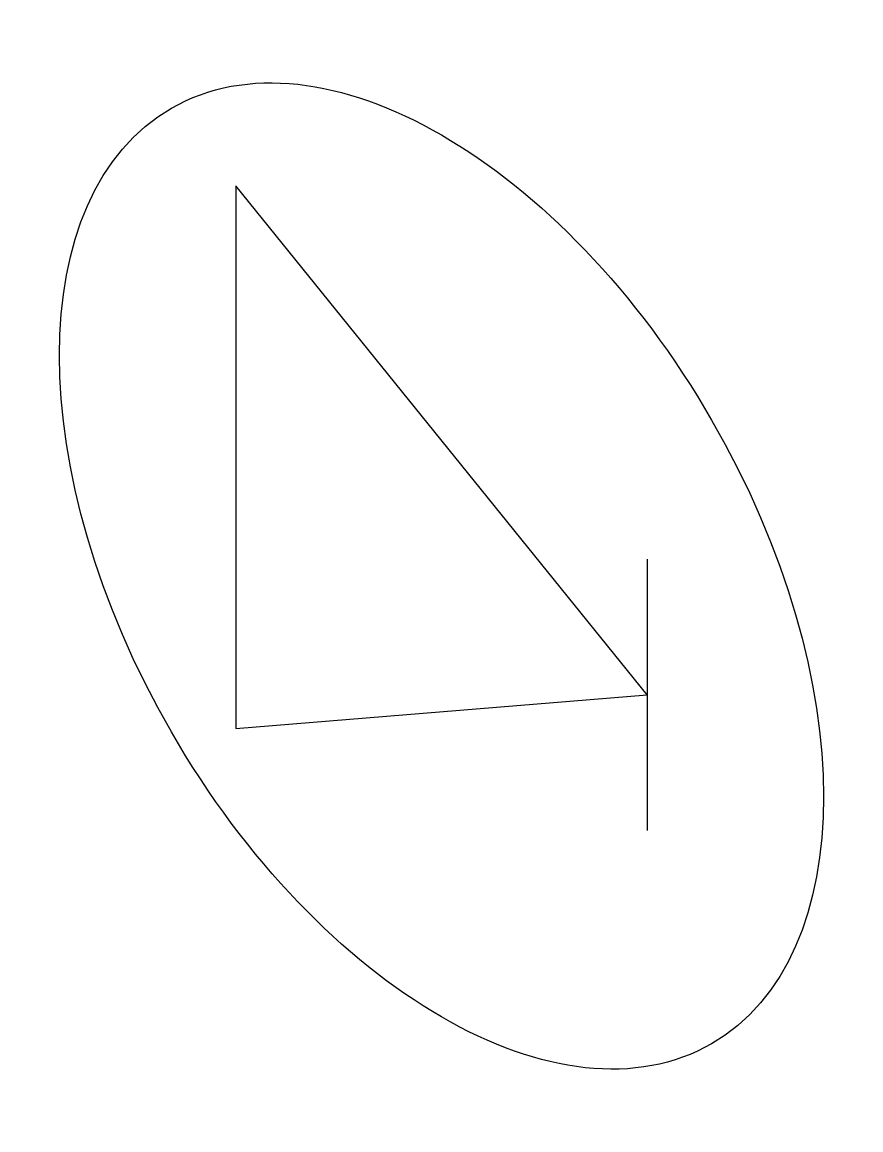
# Model space of a CAD drawing. Header units: millimetres. Extents: x -9944.88 to -9944.416, y -23.353 to -22.741.
import ezdxf

# ---------------------------------------------------------------- set-up
doc = ezdxf.new("R2010")
doc.units = ezdxf.units.MM
doc.layers.add('Tub_iso_válvulas', color=2, linetype='Continuous')

msp = doc.modelspace()

# ---------------------------------------------------------------- linework, layer by layer
at = {"layer": 'Tub_iso_válvulas'}
for p, q in [((-9944.76171, -22.83142), (-9944.76171, -23.13142)), ((-9944.53437, -23.11267), (-9944.76171, -22.83142)), ((-9944.53437, -23.03767), (-9944.53437, -23.18767)), ((-9944.76171, -23.13142), (-9944.53437, -23.11267))]:
    msp.add_line(p, q, dxfattribs=at)
at = {"layer": 'Tub_iso_válvulas', "color": 1}
msp.add_ellipse((-9944.64804, -23.04704), major_axis=(0.14927, -0.25854), ratio=0.57735, dxfattribs=at)

doc.saveas('drawing.dxf')
